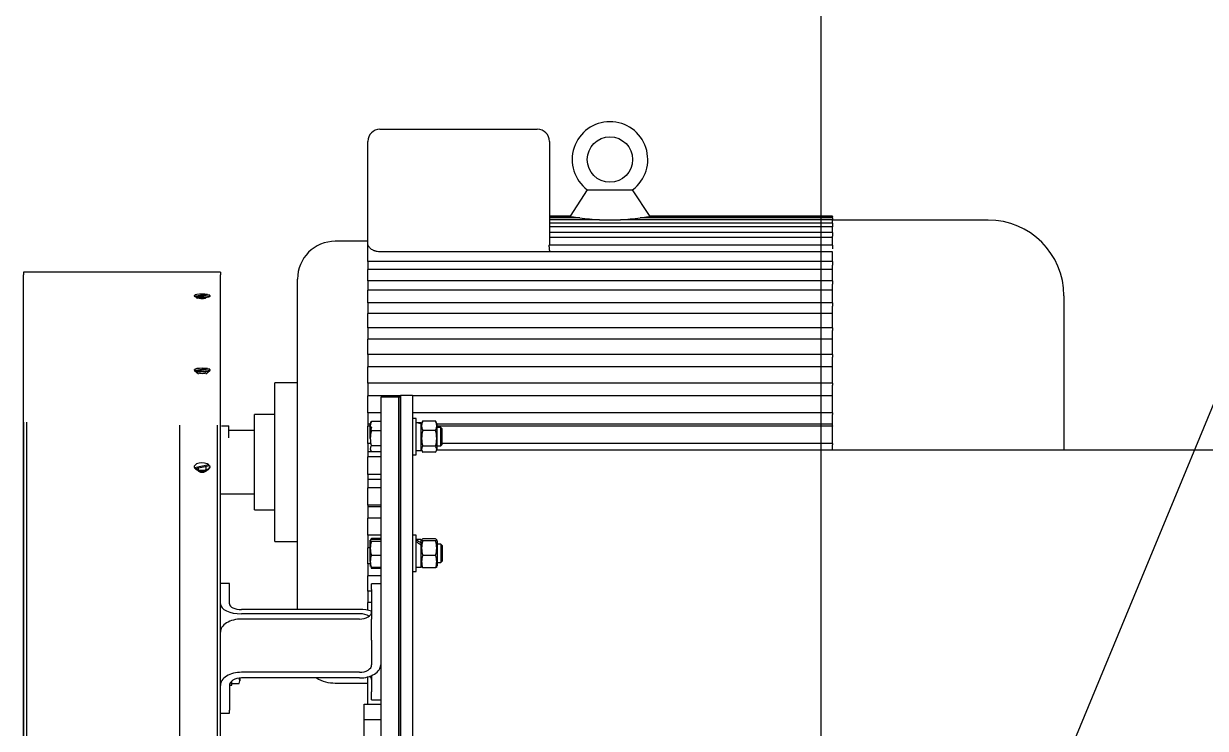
# Model space of a CAD drawing. Extents: x -681219 to -550379, y -242630 to -158199.
# Drawn here: x -627676 to -626664, y -171795 to -171191 of the extents above; entities that cross this region are included whole.
import ezdxf

# ---------------------------------------------------------------- set-up
doc = ezdxf.new("R2010")
doc.units = 0
doc.header["$LTSCALE"] = 1000
doc.layers.get('0').update_dxf_attribs({"linetype": 'CONTINUOUS'})
for name, color, linetype in [('12_GB93', 7, 'CONTINUOUS'), ('12_GB97.1', 7, 'CONTINUOUS'), ('8_GB97.1', 7, 'CONTINUOUS'), ('C10×63_GB1096', 7, 'CONTINUOUS'), ('M12_GB6170', 7, 'CONTINUOUS'), ('M12×40_GB5783', 7, 'CONTINUOUS'), ('M5×12_GB68_A', 7, 'CONTINUOUS'), ('M8×25_GB5780', 7, 'CONTINUOUS'), ('MUTZ01911302', 7, 'CONTINUOUS'), ('MUTZ1200_0001', 7, 'CONTINUOUS'), ('MUTZ1200×3_0108', 7, 'CONTINUOUS'), ('MUTZ1200×3_0109', 7, 'CONTINUOUS'), ('MUTZ1200×3_0802', 7, 'CONTINUOUS'), ('MUTZ1200×3_0901', 7, 'CONTINUOUS'), ('MUTZ1200×3_0902', 7, 'CONTINUOUS'), ('MUTZ1200×3_0903', 7, 'CONTINUOUS'), ('MUTZ1200×3_0904', 7, 'CONTINUOUS'), ('SPTZ011001702', 7, 'CONTINUOUS'), ('SPTZ011001851', 7, 'CONTINUOUS'), ('Y2-160L-6-11R', 7, 'CONTINUOUS')]:
    doc.layers.add(name, color=color, linetype=linetype)
doc.dimstyles.new('INTE', dxfattribs={"dimscale": 10, "dimtxt": 3.5, "dimasz": 3, "dimexe": 3, "dimexo": 0, "dimgap": 1, "dimtad": 1, "dimdec": 1, "dimdsep": 46, "dimtxsty": 'Standard', "dimcen": 0, "dimclrd": 1, "dimclre": 1, "dimclrt": 3, "dimaunit": 1, "dimadec": 0, "dimazin": 0, "dimtfac": 1, "dimtdec": 1, "dimtmove": 0, "dimatfit": 0, "dimfxl": 0, "dimarcsym": 0})

msp = doc.modelspace()

# ---------------------------------------------------------------- linework, layer by layer
at = {"color": 1}
msp.add_line((-626993.773, -170638.3331), (-626993.773, -172377.8736), dxfattribs=at)
at = {"layer": '12_GB93', "color": 7, "linetype": 'Continuous'}
for p, q in [((-627338.3242, -171533.2549), (-627340.1865, -171533.2549)), ((-627336.1689, -171533.2549), (-627338.3242, -171533.2549)), ((-627336.1689, -171533.2549), (-627336.1689, -171533.45)), ((-627336.1689, -171533.45), (-627336.1689, -171534.3084)), ((-627336.1689, -171534.3084), (-627336.1689, -171557.1013)), ((-627340.1865, -171557.1013), (-627336.1689, -171557.1013)), ((-627336.1689, -171633.2129), (-627340.1865, -171633.2129)), ((-627336.1689, -171633.2129), (-627336.1689, -171636.0535)), ((-627336.1689, -171636.0535), (-627336.1689, -171636.9794)), ((-627336.1689, -171638.1728), (-627336.1689, -171657.0593)), ((-627340.1865, -171657.0593), (-627336.1689, -171657.0593))]:
    msp.add_line(p, q, dxfattribs=at)
for centre, major_axis, ratio, start_param, end_param in [((-627336.7572, -171545.1781), (-8.9679, 8.9679), 0.876178328, 5.382519773, 5.723616822), ((-627339.5981, -171545.1781), (-8.9679, 8.9679), 0.876178328, 5.140155102, 5.481252151), ((-627336.7572, -171645.1361), (-10.696, 10.696), 0.492584455, 5.120720386, 5.461817434), ((-627339.5981, -171645.1361), (-10.696, 10.696), 0.492584455, 4.878355715, 5.219452763)]:
    msp.add_ellipse(centre, major_axis=major_axis, ratio=ratio, start_param=start_param, end_param=end_param, dxfattribs=at)
at = {"layer": '12_GB97.1', "color": 7, "linetype": 'Continuous'}
for p, q in [((-627340.1865, -171529.6261), (-627343.4265, -171529.6261)), ((-627340.1865, -171560.7301), (-627340.1865, -171529.6261)), ((-627343.4265, -171560.7301), (-627340.1865, -171560.7301)), ((-627340.1865, -171629.5841), (-627343.4265, -171629.5841)), ((-627340.1865, -171660.6881), (-627340.1865, -171629.5841)), ((-627343.4265, -171660.6881), (-627340.1865, -171660.6881))]:
    msp.add_line(p, q, dxfattribs=at)
at = {"layer": '8_GB97.1', "color": 7, "linetype": 'Continuous'}
for p, q in [((-627498.1689, -171757.8885), (-627498.1689, -171754.4572)), ((-627500.2179, -171757.8885), (-627498.1689, -171757.8885))]:
    msp.add_line(p, q, dxfattribs=at)
at = {"layer": 'C10×63_GB1096', "color": 7, "linetype": 'Continuous'}
for p in [(-627507.1113, -171535.9167), (-627500.6313, -171546.2847)]:
    msp.add_line(p, (-627500.6313, -171535.9167), dxfattribs=at)
at = {"layer": 'M12_GB6170', "color": 7, "linetype": 'Continuous'}
for p, q in [((-627334.535, -171531.5914), (-627336.1689, -171534.4213)), ((-627323.7379, -171531.8261), (-627334.603, -171531.8261)), ((-627322.1721, -171534.4213), (-627323.8059, -171531.5914)), ((-627323.7377, -171540.035), (-627334.6032, -171540.035)), ((-627322.1721, -171555.9349), (-627322.1721, -171534.4213)), ((-627323.7377, -171553.387), (-627334.6032, -171553.387)), ((-627336.1689, -171555.9349), (-627334.535, -171558.7648)), ((-627323.7379, -171558.5301), (-627334.603, -171558.5301)), ((-627323.8059, -171558.7648), (-627322.1721, -171555.9349)), ((-627335.5277, -171633.2689), (-627336.1689, -171634.3793)), ((-627323.7377, -171632.6881), (-627334.6032, -171632.6881)), ((-627323.7379, -171634.458), (-627334.603, -171634.458)), ((-627322.1721, -171634.3793), (-627322.785, -171633.3177)), ((-627322.1721, -171634.3793), (-627322.1721, -171655.8929)), ((-627336.1689, -171636.9794), (-627336.1689, -171638.076)), ((-627323.7377, -171646.906), (-627334.6032, -171646.906)), ((-627336.1689, -171655.8929), (-627335.5277, -171657.0033)), ((-627323.7377, -171657.5841), (-627334.6032, -171657.5841)), ((-627322.785, -171656.9545), (-627322.1721, -171655.8929))]:
    msp.add_line(p, q, dxfattribs=at)
for centre, radius, start, end in [((-627326.9431, -171535.9307), 8.6904, 151.8151931, 208.1824186), ((-627331.3979, -171535.9307), 8.6904, 331.8176866, 28.1847016), ((-627313.5559, -171546.711), 22.0808, 162.4015229, 197.5984771), ((-627344.7851, -171546.711), 22.0808, 342.4015229, 17.5984771), ((-627316.371, -171640.6822), 19.2653, 161.1505909, 198.8478342), ((-627341.97, -171640.6822), 19.2653, 341.1522205, 18.8493544), ((-627321.313, -171652.245), 14.3225, 158.1131942, 201.8868058), ((-627337.0279, -171652.245), 14.3225, 338.1131942, 21.8868058)]:
    msp.add_arc(centre, radius, start, end, dxfattribs=at)
for points in [[(-627335.0829, -171532.5404), (-627334.9436, -171532.301), (-627334.7821, -171532.063), (-627334.603, -171531.8261)], [(-627323.7379, -171531.8261), (-627323.5601, -171532.0613), (-627323.3999, -171532.2974), (-627323.2614, -171532.5347)]]:
    msp.add_open_spline(points, degree=3, dxfattribs=at)
for points, knots in [([(-627334.6032, -171553.387), (-627334.9206, -171553.8069), (-627335.1822, -171554.2298), (-627335.5446, -171555.0846), (-627335.6442, -171555.5164), (-627335.6453, -171556.1723), (-627335.6209, -171556.3919), (-627335.526, -171556.8264), (-627335.4554, -171557.0422), (-627335.1832, -171557.6858), (-627334.9209, -171558.1097), (-627334.603, -171558.5301)], [0, 0, 0, 0, 0.25, 0.25, 0.5, 0.5, 0.625, 0.625, 0.75, 0.75, 1, 1, 1, 1]), ([(-627323.7379, -171558.5301), (-627323.4205, -171558.1102), (-627323.1588, -171557.6873), (-627322.7964, -171556.8326), (-627322.6968, -171556.4007), (-627322.6956, -171555.7449), (-627322.72, -171555.5252), (-627322.8149, -171555.0907), (-627322.8854, -171554.8749), (-627323.1577, -171554.2313), (-627323.4199, -171553.8074), (-627323.7377, -171553.387)], [0, 0, 0, 0, 0.25, 0.25, 0.5, 0.5, 0.625, 0.625, 0.75, 0.75, 1, 1, 1, 1]), ([(-627334.6032, -171632.6881), (-627334.9206, -171632.8326), (-627335.1822, -171632.9781), (-627335.5446, -171633.2723), (-627335.6442, -171633.4209), (-627335.6453, -171633.6466), (-627335.6209, -171633.7222), (-627335.526, -171633.8717), (-627335.4554, -171633.946), (-627335.1832, -171634.1674), (-627334.9209, -171634.3133), (-627334.603, -171634.458)], [0, 0, 0, 0, 0.25, 0.25, 0.5, 0.5, 0.625, 0.625, 0.75, 0.75, 1, 1, 1, 1]), ([(-627323.7379, -171634.458), (-627323.4205, -171634.3135), (-627323.1588, -171634.1679), (-627322.7964, -171633.8738), (-627322.6968, -171633.7252), (-627322.6956, -171633.4995), (-627322.72, -171633.4239), (-627322.8149, -171633.2744), (-627322.8854, -171633.2001), (-627323.1577, -171632.9786), (-627323.4199, -171632.8328), (-627323.7377, -171632.6881)], [0, 0, 0, 0, 0.25, 0.25, 0.5, 0.5, 0.625, 0.625, 0.75, 0.75, 1, 1, 1, 1]), ([(-627334.6032, -171657.5841), (-627334.9206, -171657.4396), (-627335.1822, -171657.2941), (-627335.463, -171657.0662), (-627335.5379, -171656.9849), (-627335.5853, -171656.9031)], [0, 0, 0, 0, 0.25, 0.25, 0.3873632013, 0.3873632013, 0.3873632013, 0.3873632013]), ([(-627322.755, -171656.9025), (-627322.759, -171656.9094), (-627322.7631, -171656.9162), (-627322.8149, -171656.9978), (-627322.8854, -171657.0721), (-627323.1577, -171657.2935), (-627323.4199, -171657.4394), (-627323.7377, -171657.5841)], [0.6135508877, 0.6135508877, 0.6135508877, 0.6135508877, 0.625, 0.625, 0.75, 0.75, 1, 1, 1, 1])]:
    msp.add_open_spline(points, degree=3, knots=knots, dxfattribs=at)
at = {"layer": 'M12×40_GB5783', "color": 7, "linetype": 'Continuous'}
for p, q in [((-627370.6425, -171532.3112), (-627378.5807, -171532.3112)), ((-627379.5849, -171546.6553), (-627379.5849, -171533.9379)), ((-627370.6425, -171540.2219), (-627378.5809, -171540.2219)), ((-627319.1135, -171537.4021), (-627322.1721, -171537.4021)), ((-627319.1135, -171552.9541), (-627319.1135, -171537.4021)), ((-627318.0249, -171538.4908), (-627319.1135, -171537.4021)), ((-627318.0249, -171551.8655), (-627318.0249, -171538.4908)), ((-627370.6425, -171553.0887), (-627378.5809, -171553.0887)), ((-627322.1721, -171552.9541), (-627319.1135, -171552.9541)), ((-627319.1135, -171552.9541), (-627318.0249, -171551.8655)), ((-627370.6425, -171558.045), (-627378.5807, -171558.045)), ((-627379.5849, -171651.9867), (-627379.5849, -171633.8959)), ((-627370.6425, -171632.2695), (-627378.5809, -171632.2695)), ((-627370.6425, -171633.1404), (-627378.5809, -171633.1404)), ((-627370.6425, -171634.846), (-627378.5807, -171634.846)), ((-627319.1135, -171637.3601), (-627322.1721, -171637.3601)), ((-627319.1135, -171637.3601), (-627319.1135, -171652.9121)), ((-627318.0249, -171638.4487), (-627319.1135, -171637.3601)), ((-627318.0249, -171638.4487), (-627318.0249, -171651.8235)), ((-627379.5849, -171651.9867), (-627379.5849, -171656.3763)), ((-627370.6425, -171646.8417), (-627378.5809, -171646.8417)), ((-627322.1721, -171652.9121), (-627319.1135, -171652.9121)), ((-627319.1135, -171652.9121), (-627318.0249, -171651.8235)), ((-627370.6425, -171657.1318), (-627378.5809, -171657.1318)), ((-627370.6425, -171658.0027), (-627378.5809, -171658.0027))]:
    msp.add_line(p, q, dxfattribs=at)
for centre, radius, start, end in [((-627371.1991, -171536.2667), 8.3746, 151.8151931, 208.1824186), ((-627356.8233, -171543.9581), 22.763, 162.9069769, 179.3526687), ((-627356.8233, -171546.9125), 22.763, 162.9069769, 179.3526687), ((-627356.8073, -171546.3956), 22.779, 180.6531402, 197.0872142), ((-627361.0111, -171640.8441), 18.5653, 161.1505909, 198.8478342), ((-627364.6956, -171652.2218), 14.8912, 158.8202802, 179.0956618), ((-627364.6839, -171651.7494), 14.9029, 180.9123777, 201.1716802)]:
    msp.add_arc(centre, radius, start, end, dxfattribs=at)
for points in [[(-627378.5809, -171537.2675), (-627378.8867, -171536.8629), (-627379.1388, -171536.4553), (-627379.4881, -171535.6316), (-627379.584, -171535.2155), (-627379.5851, -171534.5834), (-627379.5616, -171534.3717), (-627379.4701, -171533.953), (-627379.4021, -171533.7451), (-627379.1397, -171533.1249), (-627378.887, -171532.7164), (-627378.5807, -171532.3112)], [(-627378.5809, -171553.0887), (-627378.8867, -171553.4934), (-627379.1388, -171553.901), (-627379.4881, -171554.7246), (-627379.584, -171555.1408), (-627379.5851, -171555.7728), (-627379.5616, -171555.9845), (-627379.4701, -171556.4032), (-627379.4021, -171556.6112), (-627379.1397, -171557.2313), (-627378.887, -171557.6398), (-627378.5807, -171558.045)], [(-627378.5809, -171633.1404), (-627378.8867, -171633.2796), (-627379.1388, -171633.4199), (-627379.4881, -171633.7033), (-627379.584, -171633.8465), (-627379.5851, -171634.064), (-627379.5616, -171634.1369), (-627379.4701, -171634.281), (-627379.4021, -171634.3525), (-627379.1397, -171634.566), (-627378.887, -171634.7065), (-627378.5807, -171634.846)]]:
    msp.add_open_spline(points, degree=3, knots=[0, 0, 0, 0, 0.25, 0.25, 0.5, 0.5, 0.625, 0.625, 0.75, 0.75, 1, 1, 1, 1], dxfattribs=at)
for points in [[(-627379.0432, -171632.9577), (-627378.909, -171632.727), (-627378.7534, -171632.4977), (-627378.5809, -171632.2695)], [(-627379.0432, -171657.3145), (-627378.909, -171657.5452), (-627378.7534, -171657.7745), (-627378.5809, -171658.0027)]]:
    msp.add_open_spline(points, degree=3, dxfattribs=at)
at = {"layer": 'M5×12_GB68_A', "color": 7, "linetype": 'Continuous'}
for p, q in [((-627530.3097, -171424.272), (-627530.3097, -171424.7643)), ((-627519.0514, -171423.4039), (-627529.1153, -171424.9372)), ((-627529.1153, -171424.9372), (-627529.1153, -171425.4295)), ((-627529.1153, -171425.4295), (-627528.2969, -171426.2164)), ((-627527.5937, -171426.1093), (-627528.2969, -171426.2164)), ((-627528.0896, -171425.1402), (-627518.0257, -171423.6069)), ((-627528.0896, -171425.6325), (-627528.0896, -171425.1402)), ((-627527.2712, -171426.4194), (-627528.0896, -171425.6325)), ((-627519.0514, -171423.7631), (-627519.0514, -171423.4039)), ((-627516.8313, -171424.7643), (-627516.8313, -171424.272)), ((-627530.3097, -171487.7724), (-627530.3097, -171488.2647)), ((-627530.1655, -171488.5054), (-627526.7412, -171491.3342)), ((-627519.0514, -171486.9043), (-627529.1153, -171488.4376)), ((-627529.1153, -171488.4376), (-627529.1153, -171488.9299)), ((-627529.1153, -171488.9299), (-627528.2969, -171489.7168)), ((-627527.5937, -171489.6097), (-627528.2969, -171489.7168)), ((-627528.0896, -171488.6406), (-627518.0257, -171487.1073)), ((-627528.0896, -171489.1329), (-627528.0896, -171488.6406)), ((-627527.2712, -171489.9198), (-627528.0896, -171489.1329)), ((-627520.3998, -171491.3342), (-627516.9754, -171488.5054)), ((-627519.0514, -171487.2635), (-627519.0514, -171486.9043)), ((-627516.8313, -171488.2647), (-627516.8313, -171487.7724)), ((-627530.3097, -171570.8264), (-627530.3097, -171571.2679)), ((-627517.7416, -171569.2401), (-627530.0195, -171571.7437)), ((-627530.0195, -171571.7437), (-627530.0195, -171572.1853)), ((-627530.0195, -171572.1853), (-627529.3994, -171572.5667)), ((-627529.3994, -171572.4126), (-627517.1214, -171569.909)), ((-627529.3994, -171572.8541), (-627529.3994, -171572.4126)), ((-627528.8609, -171573.2257), (-627526.1139, -171574.8582)), ((-627521.027, -171574.8582), (-627518.2801, -171573.2257)), ((-627518.1736, -171570.1235), (-627517.7416, -171569.6816)), ((-627517.7416, -171569.6816), (-627517.7416, -171569.2401)), ((-627516.8313, -171571.2679), (-627516.8313, -171570.8264))]:
    msp.add_line(p, q, dxfattribs=at)
for centre, major_axis, ratio, start_param, end_param in [((-627523.5705, -171424.272), (6.7392, 0), 0.173648176, 0.835821983, 3.746130252), ((-627523.5705, -171424.7643), (6.7392, 0), 0.173648176, 3.141592654, 3.746130252), ((-627523.5705, -171425.676), (-5.6592, 0), 0.173648176, 0.582339128, 0.858020453), ((-627523.5705, -171424.272), (-6.7392, 0), 0.173648176, 0.835821983, 3.746130252), ((-627523.5705, -171424.7643), (-6.7392, 0), 0.173648176, 0.835821983, 3.141592654), ((-627523.5705, -171487.7724), (6.7392, 0), 0.173648176, 0.835821983, 3.746130252), ((-627523.5705, -171488.2647), (6.7392, 0), 0.173648176, 3.141592654, 3.746130252), ((-627523.5705, -171489.1764), (-5.6592, 0), 0.173648176, 0.582339128, 0.858020453), ((-627523.5705, -171487.7724), (-6.7392, 0), 0.173648176, 0.835821983, 3.746130252), ((-627523.5705, -171488.2647), (-6.7392, 0), 0.173648176, 0.835821983, 3.141592654), ((-627523.5705, -171570.8264), (6.7392, 0), 0.468967959, 0.525794567, 3.436102835), ((-627523.5705, -171571.2679), (6.7392, 0), 0.468967959, 3.141592654, 3.436102835), ((-627523.5705, -171570.8264), (-6.7392, 0), 0.468967959, 0.525794567, 3.436102835), ((-627523.5705, -171571.2679), (-6.7392, 0), 0.468967959, 0.525794567, 3.141592654), ((-627523.5705, -171573.9169), (-3.24, 0), 0.468967959, 0.668073118, 2.473519535)]:
    msp.add_ellipse(centre, major_axis=major_axis, ratio=ratio, start_param=start_param, end_param=end_param, dxfattribs=at)
at = {"layer": 'M8×25_GB5780', "color": 7, "linetype": 'Continuous'}
for p, q in [((-627491.3001, -171751.935), (-627491.3001, -171754.2759)), ((-627498.1689, -171756.7161), (-627492.0119, -171756.7161))]:
    msp.add_line(p, q, dxfattribs=at)
for centre, radius, start, end in [((-627496.3898, -171754.4365), 5.0923, 1.8083314, 30.7143339), ((-627496.3845, -171754.1167), 5.0869, 329.2701973, 358.2071374)]:
    msp.add_arc(centre, radius, start, end, dxfattribs=at)
at = {"layer": 'MUTZ01911302', "color": 7, "linetype": 'Continuous'}
for p in [(-627355.0905, -172325.1704), (-627353.7945, -171511.2824)]:
    msp.add_line(p, (-627355.0905, -171511.2824), dxfattribs=at)
at = {"layer": 'MUTZ1200_0001', "color": 7, "linetype": 'Continuous'}
for p, q in [((-627370.6425, -171511.2824), (-627370.6425, -171671.1362)), ((-627355.0905, -171511.2824), (-627370.6425, -171511.2824)), ((-627355.0905, -171511.2824), (-627355.0905, -172325.1704)), ((-627370.6425, -171717.554), (-627370.6425, -172321.6723))]:
    msp.add_line(p, q, dxfattribs=at)
at = {"layer": 'MUTZ1200×3_0108', "color": 7, "linetype": 'Continuous'}
msp.add_line((-627384.8985, -171804.8264), (-627384.8985, -171787.3407), dxfattribs=at)
at = {"layer": 'MUTZ1200×3_0109', "color": 7, "linetype": 'Continuous'}
for p, q in [((-627384.8985, -171774.3807), (-627370.6425, -171774.3807)), ((-627384.8985, -171787.3407), (-627384.8985, -171774.3807)), ((-627384.8985, -171787.3407), (-627370.6425, -171787.3407))]:
    msp.add_line(p, q, dxfattribs=at)
at = {"layer": 'MUTZ1200×3_0802', "color": 7, "linetype": 'Continuous'}
for p, q in [((-627500.2425, -171671.0645), (-627508.0185, -171671.0645)), ((-627500.2425, -171672.5781), (-627500.2425, -171671.0645)), ((-627500.2425, -171688.3804), (-627500.2425, -171672.5781)), ((-627378.4185, -171676.0225), (-627378.4185, -171671.1362)), ((-627370.6425, -171671.1362), (-627378.4185, -171671.1362)), ((-627370.6425, -171671.1362), (-627370.6425, -171676.0225)), ((-627378.4185, -171676.0225), (-627378.4185, -171701.3672)), ((-627370.6425, -171676.0225), (-627370.6425, -171701.3672)), ((-627388.7865, -171693.2427), (-627489.8745, -171693.2427)), ((-627388.7865, -171696.8894), (-627489.8745, -171696.8894)), ((-627388.7865, -171701.4089), (-627489.8745, -171701.4089)), ((-627378.4185, -171719.5788), (-627378.4185, -171701.3672)), ((-627370.6425, -171701.3672), (-627370.6425, -171719.5788)), ((-627378.4185, -171719.5788), (-627378.4185, -171740.5705)), ((-627388.7865, -171747.0294), (-627489.8745, -171747.0294)), ((-627388.7865, -171751.8736), (-627489.8745, -171751.8736)), ((-627378.4185, -171749.8464), (-627378.4185, -171763.6944)), ((-627500.2425, -171758.3326), (-627500.2425, -171779.3242)), ((-627378.4185, -171770.5766), (-627378.4185, -171763.6944)), ((-627378.4185, -171770.5766), (-627370.6425, -171770.5766)), ((-627508.0185, -171782.1463), (-627500.2425, -171782.1463)), ((-627500.2425, -171782.1463), (-627500.2425, -171779.3242))]:
    msp.add_line(p, q, dxfattribs=at)
for centre, major_axis, ratio, start_param, end_param in [((-627489.8745, -171688.3804), (18.144, 0), 0.468967959, 3.141592654, 4.71238898), ((-627489.8745, -171688.3804), (10.368, 0), 0.468967959, 3.141592654, 4.71238898), ((-627388.7865, -171701.7516), (18.144, 0), 0.468967959, 0.962550748, 1.570796327), ((-627388.7865, -171694.9499), (10.368, 0), 0.622970806, 4.71238898, 6.283185307), ((-627489.8745, -171712.7121), (18.144, 0), 0.622970806, 1.570796327, 3.141592654), ((-627388.7865, -171701.7516), (10.368, 0), 0.468967959, 0.644492372, 1.570796327), ((-627388.7865, -171740.5705), (18.144, 0), 0.622970806, 4.71238898, 6.283185307), ((-627388.7865, -171740.5705), (10.368, 0), 0.622970806, 4.71238898, 6.283185307), ((-627489.8745, -171758.3326), (18.144, 0), 0.622970806, 1.570796327, 3.141592654), ((-627489.8745, -171758.3326), (10.368, 0), 0.622970806, 1.570796327, 3.141592654), ((-627388.7865, -171753.2607), (10.368, 0), 0.468967959, 0, 0.596257646)]:
    msp.add_ellipse(centre, major_axis=major_axis, ratio=ratio, start_param=start_param, end_param=end_param, dxfattribs=at)
at = {"layer": 'MUTZ1200×3_0901', "color": 7, "linetype": 'Continuous'}
for p, q in [((-627676.4985, -171404.344), (-627676.4985, -171406.7066)), ((-627508.0185, -171404.344), (-627676.4985, -171404.344)), ((-627676.4985, -171533.0097), (-627676.4985, -171406.7066)), ((-627508.0185, -171404.344), (-627508.0185, -171406.7066)), ((-627508.0185, -171533.0097), (-627508.0185, -171406.7066)), ((-627676.4985, -172309.8476), (-627676.4985, -171533.0097)), ((-627508.0185, -172309.8476), (-627508.0185, -171533.0097)), ((-627526.8105, -171574.3036), (-627526.8105, -171571.2646)), ((-627520.3305, -171571.2646), (-627520.3305, -171574.3036))]:
    msp.add_line(p, q, dxfattribs=at)
for centre in [(-627523.5705, -171426.2603), (-627523.5705, -171490.399)]:
    msp.add_ellipse(centre, major_axis=(3.24, 0), ratio=0.173648178, start_param=3.141592654, end_param=6.283185307, dxfattribs=at)
msp.add_open_spline([(-627520.3305, -171574.3036), (-627520.3305, -171574.7113), (-627520.6817, -171575.1129), (-627521.8772, -171575.6885), (-627522.7231, -171575.8583), (-627524.4134, -171575.8588), (-627525.2547, -171575.6924), (-627526.465, -171575.1105), (-627526.8105, -171574.7113), (-627526.8105, -171574.3036)], degree=3, knots=[0, 0, 0, 0, 0.25, 0.25, 0.5, 0.5, 0.75, 0.75, 1, 1, 1, 1], dxfattribs=at)
at = {"layer": 'MUTZ1200×3_0902', "color": 7, "linetype": 'Continuous'}
for p, q in [((-627676.4985, -171532.7698), (-627676.4985, -172309.8476)), ((-627673.9065, -171532.7698), (-627673.9065, -172309.8476))]:
    msp.add_line(p, q, dxfattribs=at)
at = {"layer": 'MUTZ1200×3_0903', "color": 7, "linetype": 'Continuous'}
for p, q in [((-627543.0105, -171535.3331), (-627543.0105, -172307.0264)), ((-627510.6105, -171535.3331), (-627510.6105, -172307.0264))]:
    msp.add_line(p, q, dxfattribs=at)
at = {"layer": 'MUTZ1200×3_0904', "color": 7, "linetype": 'Continuous'}
msp.add_line((-627510.6105, -171535.3331), (-627510.6105, -172307.0264), dxfattribs=at)
at = {"layer": 'SPTZ011001702', "color": 7, "linetype": 'Continuous'}
for p, q in [((-627335.7604, -171556.6424), (-627336.1689, -171556.6424)), ((-624000.354, -171556.6424), (-627322.5806, -171556.6424))]:
    msp.add_line(p, q, dxfattribs=at)
at = {"layer": 'SPTZ011001851', "color": 7, "linetype": 'Continuous'}
for p, q in [((-627353.7945, -171509.9864), (-627353.7945, -172089.3155)), ((-627343.4265, -171509.9864), (-627353.7945, -171509.9864)), ((-627343.4265, -171509.9864), (-627343.4265, -172089.3155))]:
    msp.add_line(p, q, dxfattribs=at)
at = {"layer": 'Y2-160L-6-11R', "color": 7, "linetype": 'Continuous'}
for p, q in [((-627371.2905, -171281.9007), (-627236.5065, -171281.9007)), ((-627381.6585, -171379.9312), (-627381.6585, -171292.2687)), ((-627226.1385, -171292.2687), (-627226.1385, -171379.9312)), ((-627193.7385, -171333.7407), (-627208.4431, -171356.3631)), ((-627193.7385, -171333.7407), (-627154.8585, -171333.7407)), ((-627140.0005, -171356.5991), (-627154.8585, -171333.7407)), ((-627208.3812, -171356.4387), (-627226.1385, -171356.4387)), ((-627207.4833, -171356.5991), (-627226.1385, -171356.5991)), ((-627200.1542, -171357.7542), (-627226.1385, -171357.7542)), ((-627183.1833, -171359.3446), (-627226.1385, -171359.3446)), ((-626983.7865, -171359.3446), (-627165.4136, -171359.3446)), ((-626983.7865, -171357.7542), (-627148.4427, -171357.7542)), ((-626983.7865, -171356.5991), (-627141.1137, -171356.5991)), ((-626983.7865, -171356.4387), (-627140.1048, -171356.4387)), ((-626983.7865, -171356.4387), (-626983.7865, -171356.5991)), ((-626983.7865, -171357.7542), (-626983.7865, -171356.5991)), ((-626983.7865, -171357.7542), (-626983.7865, -171359.3446)), ((-626983.7865, -171362.37), (-626983.7865, -171359.3446)), ((-626850.2985, -171359.6607), (-626983.7865, -171359.6607)), ((-626983.7865, -171362.37), (-627226.1385, -171362.37)), ((-626983.7865, -171365.3653), (-627226.1385, -171365.3653)), ((-626983.7865, -171370.2132), (-627226.1385, -171370.2132)), ((-626983.7865, -171362.37), (-626983.7865, -171365.3653)), ((-626983.7865, -171370.2132), (-626983.7865, -171365.3653)), ((-626983.7865, -171370.2132), (-626983.7865, -171373.5356)), ((-627381.6585, -171377.8047), (-627409.5225, -171377.8047)), ((-627381.6585, -171395.0384), (-627381.6585, -171379.9312)), ((-627226.1385, -171379.9312), (-627226.3327, -171381.1603)), ((-626983.7865, -171381.1603), (-627226.3327, -171381.1603)), ((-626983.7865, -171374.5662), (-627226.1385, -171374.5662)), ((-626983.7865, -171374.9248), (-626983.7865, -171373.5356)), ((-626983.7865, -171381.1603), (-626983.7865, -171374.5662)), ((-626983.7865, -171381.1603), (-626983.7865, -171384.4083)), ((-627236.5065, -171386.8023), (-627371.2905, -171386.8023)), ((-626983.7865, -171386.8023), (-627236.5065, -171386.8023)), ((-627226.1385, -171385.4239), (-627226.1385, -171386.8023)), ((-626983.7865, -171395.0384), (-626983.7865, -171386.8023)), ((-626983.7865, -171395.0384), (-627381.6585, -171395.0384)), ((-627381.6585, -171395.0384), (-627381.6585, -171401.8805)), ((-627381.6585, -171411.6288), (-627381.6585, -171401.8805)), ((-626983.7865, -171401.8805), (-627381.6585, -171401.8805)), ((-626983.7865, -171395.0384), (-626983.7865, -171398.1608)), ((-626983.7865, -171401.8805), (-626983.7865, -171398.1608)), ((-626983.7865, -171411.6288), (-626983.7865, -171401.8805)), ((-627441.9225, -171693.2427), (-627441.9225, -171410.2047)), ((-626983.7865, -171411.6288), (-627381.6585, -171411.6288)), ((-627381.6585, -171411.6288), (-627381.6585, -171419.563)), ((-626983.7865, -171411.6288), (-626983.7865, -171414.5764)), ((-627381.6585, -171430.6698), (-627381.6585, -171419.563)), ((-626983.7865, -171419.563), (-627381.6585, -171419.563)), ((-626983.7865, -171421.3134), (-626983.7865, -171414.5764)), ((-626983.7865, -171430.6698), (-626983.7865, -171419.563)), ((-626983.7865, -171430.6698), (-627381.6585, -171430.6698)), ((-627381.6585, -171430.6698), (-627381.6585, -171439.571)), ((-626983.7865, -171430.6698), (-626983.7865, -171433.3961)), ((-626785.4985, -171424.4607), (-626785.4985, -171556.6424)), ((-627381.6585, -171451.8612), (-627381.6585, -171439.571)), ((-626983.7865, -171439.571), (-627381.6585, -171439.571)), ((-626983.7865, -171440.9538), (-626983.7865, -171433.3961)), ((-626983.7865, -171451.8612), (-626983.7865, -171439.571)), ((-626983.7865, -171451.8612), (-627381.6585, -171451.8612)), ((-627381.6585, -171451.8612), (-627381.6585, -171461.589)), ((-626983.7865, -171451.8612), (-626983.7865, -171454.3231)), ((-627381.6585, -171474.8687), (-627381.6585, -171461.589)), ((-626983.7865, -171461.589), (-627381.6585, -171461.589)), ((-626983.7865, -171462.5824), (-626983.7865, -171454.3231)), ((-626983.7865, -171474.8687), (-626983.7865, -171461.589)), ((-626983.7865, -171474.8687), (-627381.6585, -171474.8687)), ((-627381.6585, -171474.8687), (-627381.6585, -171485.2698)), ((-626983.7865, -171474.8687), (-626983.7865, -171477.0275)), ((-626983.7865, -171485.858), (-626983.7865, -171477.0275)), ((-627381.6585, -171499.3295), (-627381.6585, -171485.2698)), ((-626983.7865, -171485.2698), (-627381.6585, -171485.2698)), ((-626983.7865, -171499.3295), (-626983.7865, -171485.2698)), ((-627461.3625, -171635.0607), (-627461.3625, -171498.9807)), ((-627441.9225, -171498.9807), (-627461.3625, -171498.9807)), ((-626983.7865, -171499.3295), (-627381.6585, -171499.3295)), ((-627381.6585, -171499.3295), (-627381.6585, -171510.2398)), ((-626983.7865, -171499.3295), (-626983.7865, -171501.1511)), ((-626983.7865, -171510.4136), (-626983.7865, -171501.1511)), ((-627381.6585, -171524.8578), (-627381.6585, -171510.2398)), ((-627353.7945, -171510.2398), (-627381.6585, -171510.2398)), ((-626983.7865, -171510.2398), (-627343.4265, -171510.2398)), ((-626983.7865, -171524.8578), (-626983.7865, -171510.2398)), ((-627478.8585, -171607.8447), (-627478.8585, -171526.1967)), ((-627461.3625, -171526.1967), (-627478.8585, -171526.1967)), ((-627370.6425, -171524.8578), (-627381.6585, -171524.8578)), ((-627381.6585, -171524.8578), (-627381.6585, -171534.4956)), ((-626983.7865, -171524.8578), (-627343.4265, -171524.8578)), ((-626983.7865, -171524.8578), (-626983.7865, -171526.3135)), ((-626983.7865, -171535.8619), (-626983.7865, -171526.3135)), ((-627478.8585, -171539.8047), (-627500.6313, -171539.8047)), ((-627379.5849, -171534.4956), (-627381.6585, -171534.4956)), ((-627381.6585, -171534.4956), (-627381.6585, -171536.1052)), ((-627381.6585, -171551.0511), (-627381.6585, -171536.1052)), ((-627379.5849, -171536.1052), (-627381.6585, -171536.1052)), ((-626983.7865, -171534.4956), (-627322.1721, -171534.4956)), ((-626983.7865, -171536.1052), (-627322.1721, -171536.1052)), ((-626983.7865, -171535.8619), (-626983.7865, -171536.1052)), ((-626983.7865, -171551.0511), (-626983.7865, -171536.1052)), ((-627379.3358, -171551.0511), (-627381.6585, -171551.0511)), ((-627381.6585, -171551.0511), (-627381.6585, -171558.1141)), ((-626983.7865, -171551.0511), (-627318.0249, -171551.0511)), ((-626983.7865, -171551.0511), (-626983.7865, -171552.1179)), ((-626983.7865, -171556.6424), (-626983.7865, -171552.1179)), ((-627370.6425, -171558.1141), (-627381.6585, -171558.1141)), ((-627381.6585, -171558.1141), (-627381.6585, -171562.4582)), ((-627381.6585, -171577.4962), (-627381.6585, -171562.4582)), ((-627370.6425, -171562.4582), (-627381.6585, -171562.4582)), ((-627370.6425, -171577.4962), (-627381.6585, -171577.4962)), ((-627381.6585, -171577.4962), (-627381.6585, -171581.8731)), ((-627370.6425, -171581.8731), (-627381.6585, -171581.8731)), ((-627381.6585, -171581.8731), (-627381.6585, -171588.8832)), ((-627381.6585, -171603.7761), (-627381.6585, -171588.8832)), ((-627370.6425, -171588.8832), (-627381.6585, -171588.8832)), ((-627508.0185, -171594.2367), (-627478.8585, -171594.2367)), ((-627370.6425, -171603.7761), (-627381.6585, -171603.7761)), ((-627381.6585, -171603.7761), (-627381.6585, -171605.3979)), ((-627478.8585, -171607.8447), (-627461.3625, -171607.8447)), ((-627370.6425, -171605.3979), (-627381.6585, -171605.3979)), ((-627381.6585, -171605.3979), (-627381.6585, -171614.9633)), ((-627381.6585, -171629.4763), (-627381.6585, -171614.9633)), ((-627370.6425, -171614.9633), (-627381.6585, -171614.9633)), ((-627370.6425, -171629.4763), (-627381.6585, -171629.4763)), ((-627381.6585, -171629.4763), (-627381.6585, -171640.2874)), ((-627461.3625, -171635.0607), (-627441.9225, -171635.0607)), ((-627381.6585, -171654.1916), (-627381.6585, -171640.2874)), ((-627379.5849, -171640.2874), (-627381.6585, -171640.2874)), ((-627379.5849, -171654.1916), (-627381.6585, -171654.1916)), ((-627381.6585, -171654.1916), (-627381.6585, -171664.4561)), ((-627381.6585, -171677.5322), (-627381.6585, -171664.4561)), ((-627370.6425, -171664.4561), (-627381.6585, -171664.4561)), ((-627378.4185, -171677.5322), (-627381.6585, -171677.5322)), ((-627381.6585, -171677.5322), (-627381.6585, -171687.0881)), ((-627381.6585, -171693.9268), (-627381.6585, -171687.0881)), ((-627378.4185, -171687.0881), (-627381.6585, -171687.0881)), ((-627381.6585, -171774.3807), (-627381.6585, -171750.9649)), ((-627409.5225, -171756.2367), (-627381.6585, -171756.2367))]:
    msp.add_line(p, q, dxfattribs=at)
msp.add_circle((-627174.2985, -171307.8207), 19.44, dxfattribs=at)
for centre, radius, start, end in [((-627174.2985, -171307.8207), 32.4, 306.8828915, 233.1168657), ((-627371.2905, -171292.2687), 10.368, 90, 180), ((-627236.5065, -171292.2687), 10.368, 0, 90), ((-627171.5722, -171152.9847), 206.757, 259.7169405, 259.9977094), ((-627172.4692, -171158.2635), 201.4026, 259.9881805, 262.0990344), ((-627173.9663, -171169.6512), 189.9172, 262.0741521, 267.2182439), ((-627174.2985, -171175.3569), 184.2022, 267.2353155, 272.7646845), ((-627174.6306, -171169.6517), 189.9167, 272.7817492, 277.9258548), ((-627176.211, -171157.735), 201.9375, 277.9037618, 280.0090234), ((-627177.0246, -171152.9854), 206.7562, 280.0022737, 280.2830453), ((-626850.2985, -171424.4607), 64.8, 0, 90), ((-627409.5225, -171410.2047), 32.4, 90, 180), ((-627409.5225, -171723.8367), 32.4, 239.9212594, 270)]:
    msp.add_arc(centre, radius, start, end, dxfattribs=at)
msp.add_ellipse((-627236.5065, -171385.4239), major_axis=(0, 22.1304), ratio=0.468495316, start_param=4.71238898, end_param=4.906260854, dxfattribs=at)
msp.add_open_spline([(-627371.2905, -171386.8023), (-627372.1037, -171386.8023), (-627372.892, -171386.7338), (-627374.0408, -171386.5396), (-627374.4177, -171386.4591), (-627375.1371, -171386.275), (-627375.4829, -171386.1708), (-627376.1493, -171385.9407), (-627376.4718, -171385.8141), (-627377.0813, -171385.5462), (-627377.369, -171385.4049), (-627378.1874, -171384.9626), (-627378.6744, -171384.6423), (-627379.5414, -171383.9647), (-627379.9116, -171383.6154), (-627380.5452, -171382.9012), (-627380.8085, -171382.5363), (-627381.1271, -171381.9789), (-627381.2204, -171381.7915), (-627381.3794, -171381.4182), (-627381.4456, -171381.2317), (-627381.6046, -171380.673), (-627381.6585, -171380.3016), (-627381.6585, -171379.9312)], degree=3, knots=[0, 0, 0, 0, 0.125, 0.125, 0.1875, 0.1875, 0.25, 0.25, 0.3125, 0.3125, 0.375, 0.375, 0.5, 0.5, 0.625, 0.625, 0.75, 0.75, 0.8125, 0.8125, 0.875, 0.875, 1, 1, 1, 1], dxfattribs=at)

# ---------------------------------------------------------------- leaders
at = {"annotation_type": 0, "has_hookline": 1, "hookline_direction": 0, "text_width": 477.8994}
msp.add_leader([(-626991.0117, -172324.9204), (-626531.1419, -171211.7026), (-626501.1419, -171211.7026)], dimstyle='INTE', dxfattribs=at)

doc.saveas('drawing.dxf')
